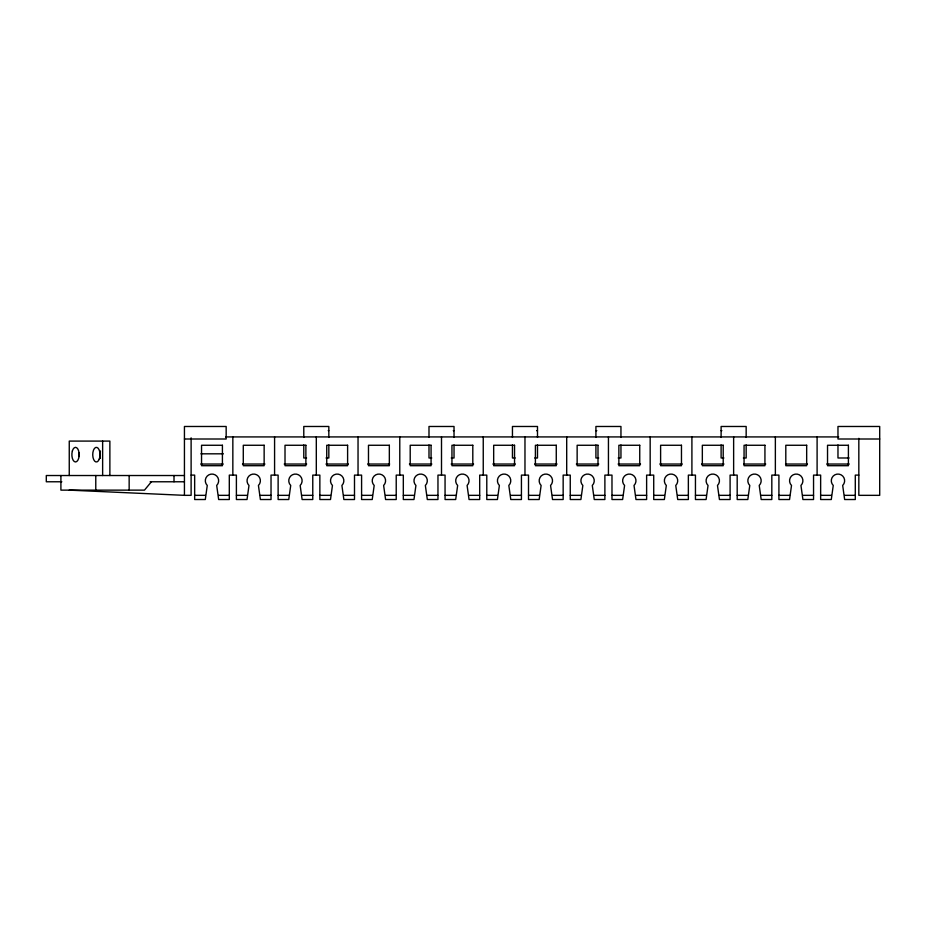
<?xml version="1.0" encoding="UTF-8"?>
<svg xmlns="http://www.w3.org/2000/svg" width="926" height="926" viewBox="0 0 926 926"><rect width="100%" height="100%" fill="white"/><g stroke="black" fill="none" stroke-linecap="round" stroke-linejoin="round"><path stroke-width="1.39" d="M191.115 475.107L194.657 475.107L194.657 499.519L205.306 499.519L207.262 485.455A6.679 6.679 0 0 1 207.262 476.01A6.679 6.679 0 0 1 216.696 476.01A6.679 6.679 0 0 1 216.696 485.455L218.652 499.519L229.301 499.519L229.301 475.107L236.396 475.107L236.396 499.519L247.034 499.519L248.99 485.455A6.679 6.679 0 0 1 248.99 476.01A6.679 6.679 0 0 1 258.435 476.01A6.679 6.679 0 0 1 258.435 485.455L260.391 499.519L271.029 499.519L271.029 475.107L278.124 475.107L278.124 499.519L288.762 499.519L290.718 485.455A6.679 6.679 0 0 1 290.718 476.01A6.679 6.679 0 0 1 300.163 476.01A6.679 6.679 0 0 1 300.163 485.455L302.119 499.519L312.768 499.519L312.768 475.107L319.852 475.107L319.852 499.519L330.501 499.519L332.457 485.455A6.679 6.679 0 0 1 332.457 476.01A6.679 6.679 0 0 1 341.902 476.01A6.679 6.679 0 0 1 341.902 485.455L343.859 499.519L354.496 499.519L354.496 475.107L361.591 475.107L361.591 499.519L372.229 499.519L374.185 485.455A6.679 6.679 0 0 1 374.185 476.01A6.679 6.679 0 0 1 383.63 476.01A6.679 6.679 0 0 1 383.63 485.455L385.586 499.519L396.224 499.519L396.224 475.107L403.319 475.107L403.319 499.519L413.968 499.519L415.924 485.455A6.679 6.679 0 0 1 415.924 476.01A6.679 6.679 0 0 1 425.358 476.01A6.679 6.679 0 0 1 425.358 485.455L427.314 499.519L437.963 499.519L437.963 475.107L445.059 475.107L445.059 499.519L455.696 499.519L457.652 485.455A6.679 6.679 0 0 1 457.652 476.01A6.679 6.679 0 0 1 467.098 476.01A6.679 6.679 0 0 1 467.098 485.455L469.054 499.519L479.691 499.519L479.691 475.107L486.787 475.107L486.787 499.519L497.424 499.519L499.38 485.455A6.679 6.679 0 0 1 499.38 476.01A6.679 6.679 0 0 1 508.825 476.01A6.679 6.679 0 0 1 508.825 485.455L510.782 499.519L521.431 499.519L521.431 475.107L528.514 475.107L528.514 499.519L539.163 499.519L541.12 485.455A6.679 6.679 0 0 1 541.12 476.01A6.679 6.679 0 0 1 550.565 476.01A6.679 6.679 0 0 1 550.565 485.455L552.521 499.519L563.158 499.519L563.158 475.107L570.254 475.107L570.254 499.519L580.891 499.519L582.848 485.455A6.679 6.679 0 0 1 582.848 476.01A6.679 6.679 0 0 1 592.293 476.01A6.679 6.679 0 0 1 592.293 485.455L594.249 499.519L604.886 499.519L604.886 475.107L611.982 475.107L611.982 499.519L622.631 499.519L624.587 485.455A6.679 6.679 0 0 1 624.587 476.01A6.679 6.679 0 0 1 634.021 476.01A6.679 6.679 0 0 1 634.021 485.455L635.977 499.519L646.626 499.519L646.626 475.107L653.721 475.107L653.721 499.519L664.359 499.519L666.315 485.455A6.679 6.679 0 0 1 666.315 476.01A6.679 6.679 0 0 1 675.76 476.01A6.679 6.679 0 0 1 675.76 485.455L677.716 499.519L688.354 499.519L688.354 475.107L695.449 475.107L695.449 499.519L706.098 499.519L708.043 485.455A6.679 6.679 0 0 1 708.043 476.01A6.679 6.679 0 0 1 717.488 476.01A6.679 6.679 0 0 1 717.488 485.455L719.444 499.519L730.093 499.519L730.093 475.107L737.189 475.107L737.189 499.519L747.826 499.519L749.782 485.455A6.679 6.679 0 0 1 749.782 476.01A6.679 6.679 0 0 1 759.227 476.01A6.679 6.679 0 0 1 759.227 485.455L761.184 499.519L771.821 499.519L771.821 475.107L778.916 475.107L778.916 499.519L789.554 499.519L791.51 485.455A6.679 6.679 0 0 1 791.51 476.01A6.679 6.679 0 0 1 800.955 476.01A6.679 6.679 0 0 1 800.955 485.455L802.911 499.519L813.549 499.519L813.549 475.107L820.644 475.107L820.644 499.519L831.293 499.519L833.25 485.455A6.679 6.679 0 0 1 833.25 476.01A6.679 6.679 0 0 1 842.683 476.01A6.679 6.679 0 0 1 842.683 485.455L844.639 499.519L855.288 499.519L855.288 475.107L858.83 475.107M151.401 481.775L144.479 490.132L60.908 490.132L60.908 475.524M328.221 430.659L328.799 430.659M453.289 430.659L453.995 430.659M536.617 430.659L537.462 430.659M595.95 430.659L596.795 430.659M721.146 430.659L721.852 430.659M225.655 436.922L838.69 436.922M184.436 439.005L226.164 439.005L226.164 426.481L184.436 426.481L184.436 495.341L191.115 495.341L191.115 437.848M879.7 439.005L837.972 439.005L837.972 426.481L879.7 426.481L879.7 495.341L858.83 495.341L858.83 438.334M200.93 453.821L223.363 453.821M306.575 457.988L303.786 457.988L303.786 444.955M326.045 457.988L328.834 457.988L328.834 444.955M431.771 457.988L428.993 457.988L428.993 444.955M451.24 457.988L454.029 457.988L454.029 444.955M515.238 457.988L512.448 457.988L512.448 444.955M534.707 457.988L537.497 457.988L537.497 444.955M598.705 457.988L595.916 457.988L595.916 444.955M618.174 457.988L620.952 457.988L620.952 444.955M723.9 457.988L721.111 457.988L721.111 444.955M743.37 457.988L746.159 457.988L746.159 444.955M849.096 457.988L837.972 457.988L837.972 444.955M200.757 464.042L223.201 464.042M242.485 464.042L264.94 464.042M284.213 464.042L306.668 464.042M325.952 464.042L348.407 464.042M367.68 464.042L389.638 464.042M409.419 464.042L431.863 464.042M451.147 464.042L473.603 464.042M492.875 464.042L515.331 464.042M534.615 464.042L557.07 464.042M576.342 464.042L598.798 464.042M618.082 464.042L640.526 464.042M659.81 464.042L682.265 464.042M701.538 464.042L723.993 464.042M743.775 464.042L765.733 464.042M785.503 464.042L807.46 464.042M826.744 464.042L849.188 464.042M184.436 475.524L46.3 475.524L46.3 481.775L61.834 481.775M150.139 481.775L184.436 481.775M194.657 495.341L205.306 495.341M218.652 495.341L229.301 495.341M236.396 495.341L247.034 495.341M260.391 495.341L271.029 495.341M278.124 495.341L288.762 495.341M302.119 495.341L312.768 495.341M319.852 495.341L330.501 495.341M343.859 495.341L354.496 495.341M361.591 495.341L372.229 495.341M385.586 495.341L396.224 495.341M403.319 495.341L413.968 495.341M427.314 495.341L437.963 495.341M445.059 495.341L455.696 495.341M469.054 495.341L479.691 495.341M486.787 495.341L497.424 495.341M510.782 495.341L521.431 495.341M528.514 495.341L539.163 495.341M552.521 495.341L563.158 495.341M570.254 495.341L580.891 495.341M594.249 495.341L604.886 495.341M611.982 495.341L622.631 495.341M635.977 495.341L646.626 495.341M653.721 495.341L664.359 495.341M677.716 495.341L688.354 495.341M695.449 495.341L706.098 495.341M719.444 495.341L730.093 495.341M737.189 495.341L747.826 495.341M761.184 495.341L771.821 495.341M778.916 495.341L789.554 495.341M802.911 495.341L813.549 495.341M820.644 495.341L831.293 495.341M844.639 495.341L855.288 495.341M69.253 490.132L184.436 495.341M817.102 436.922L817.102 475.107M775.363 436.922L775.363 475.107M746.159 437.431L746.159 426.481L721.111 426.481L721.111 437.431M733.635 436.922L733.635 475.107M691.907 436.922L691.907 475.107M650.168 436.922L650.168 475.107M620.952 437.431L620.952 426.481L595.916 426.481L595.916 437.431M608.44 436.922L608.44 475.107M566.7 436.922L566.7 475.107M537.497 437.431L537.497 426.481L512.448 426.481L512.448 437.431M524.973 436.922L524.973 475.107M483.245 436.922L483.245 475.107M454.029 437.431L454.029 426.481L428.993 426.481L428.993 437.431M441.505 436.922L441.505 475.107M399.777 436.922L399.777 475.107M358.038 436.922L358.038 475.107M328.834 437.431L328.834 426.481L303.786 426.481L303.786 437.431M316.31 436.922L316.31 475.107M274.582 436.922L274.582 475.107M232.843 436.922L232.843 475.107M174.007 475.524L174.007 481.775M129.154 475.524L129.154 490.132M109.87 475.524L109.87 441.089L69.253 441.089L69.253 475.524M102.636 441.089L102.636 475.524M95.772 475.524L95.772 490.132M100.448 458.301A7.304 3.646 -90 0 1 100.448 450.997M79.219 456.541A7.304 3.646 -90 0 1 79.219 452.768M222.414 445.267L201.544 445.267L201.544 465.709L222.414 465.709L222.414 445.267M264.142 445.267L243.283 445.267L243.283 465.709L264.142 465.709L264.142 445.267M305.881 445.267L285.011 445.267L285.011 465.709L305.881 465.709L305.881 445.267M347.609 445.267L326.739 445.267L326.739 465.709L347.609 465.709L347.609 445.267M389.337 445.267L368.479 445.267L368.479 465.709L389.337 465.709L389.337 445.267M431.076 445.267L410.206 445.267L410.206 465.709L431.076 465.709L431.076 445.267M472.804 445.267L451.946 445.267L451.946 465.709L472.804 465.709L472.804 445.267M514.543 445.267L493.674 445.267L493.674 465.709L514.543 465.709L514.543 445.267M556.271 445.267L535.402 445.267L535.402 465.709L556.271 465.709L556.271 445.267M597.999 445.267L577.141 445.267L577.141 465.709L597.999 465.709L597.999 445.267M639.739 445.267L618.869 445.267L618.869 465.709L639.739 465.709L639.739 445.267M681.467 445.267L660.608 445.267L660.608 465.709L681.467 465.709L681.467 445.267M723.206 445.267L702.336 445.267L702.336 465.709L723.206 465.709L723.206 445.267M764.934 445.267L744.064 445.267L744.064 465.709L764.934 465.709L764.934 445.267M806.673 445.267L785.804 445.267L785.804 465.709L806.673 465.709L806.673 445.267M848.401 445.267L827.531 445.267L827.531 465.709L848.401 465.709L848.401 445.267M72.355 450.997A7.304 3.646 90 0 0 75.515 461.958A7.304 3.646 90 0 0 78.675 450.997A7.304 3.646 90 0 0 72.355 450.997M99.279 459.099A7.304 3.646 -90 0 0 96.86 447.408A7.304 3.646 -90 0 0 93.005 457.444A7.304 3.646 -90 0 0 99.279 459.099"/></g></svg>
